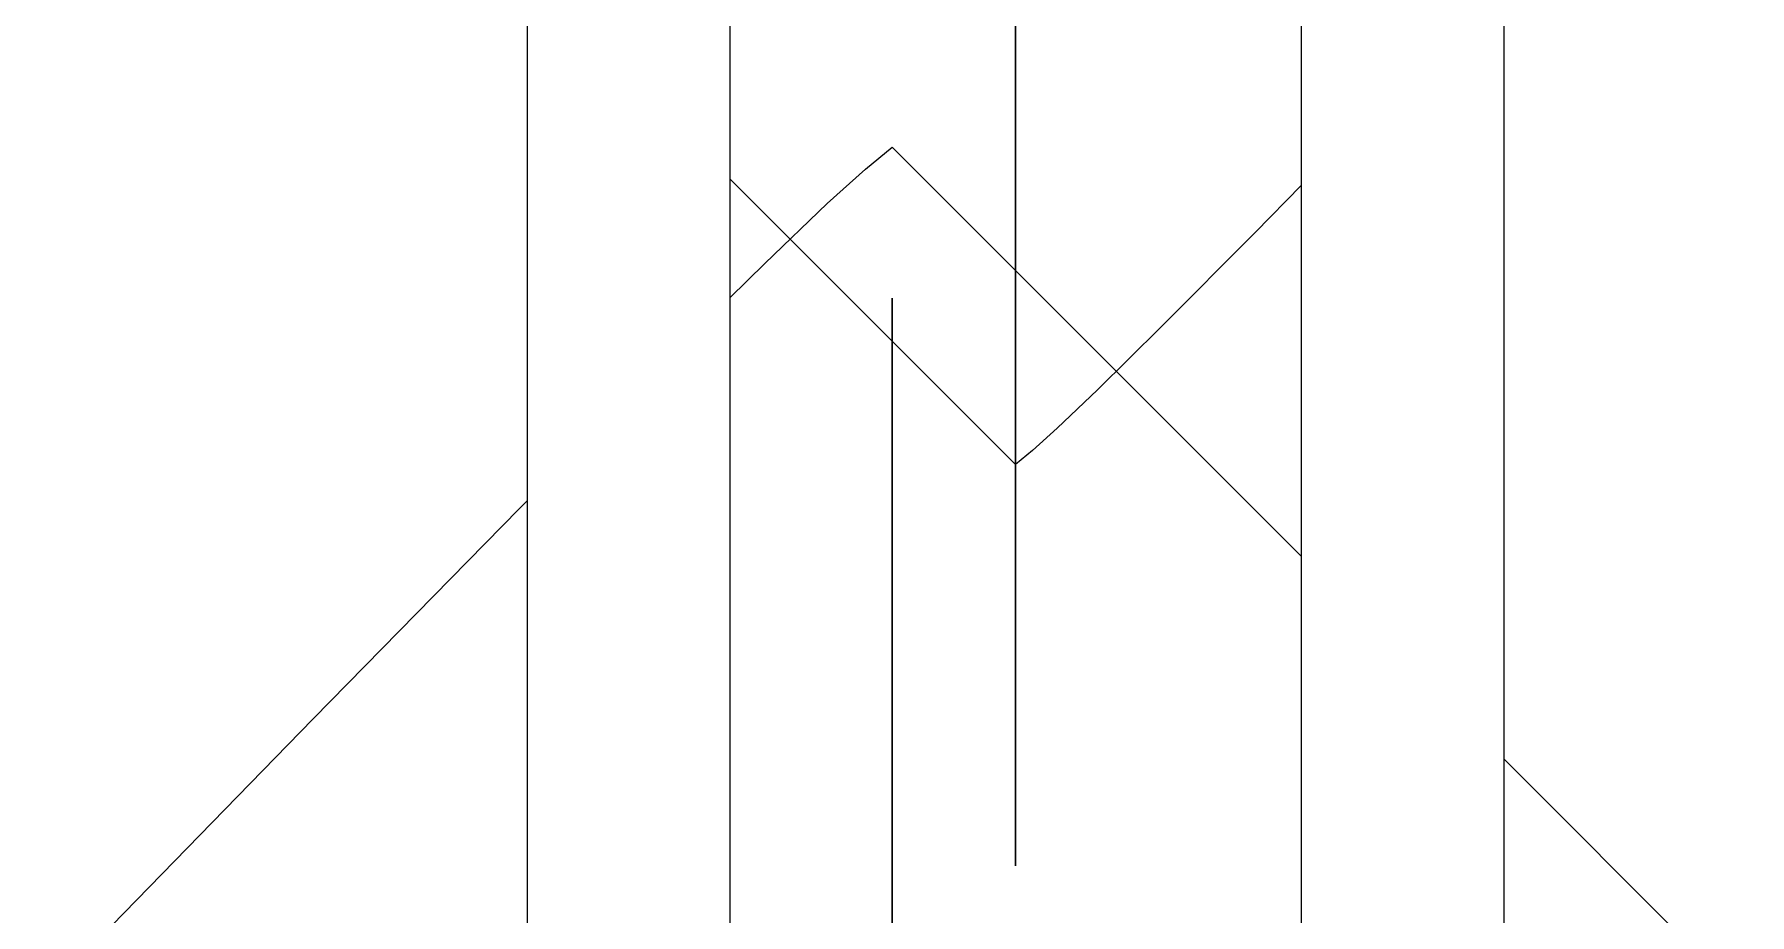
# Model space of a CAD drawing. Header units: inches. Extents: x -4010 to -1814, y 9846 to 12241.
# Drawn here: x -2946.53 to -2910.51, y 11190.61 to 11209.1 of the extents above; entities that cross this region are included whole.
import ezdxf

# ---------------------------------------------------------------- set-up
doc = ezdxf.new("R2010")
doc.units = ezdxf.units.IN
doc.header["$MEASUREMENT"] = 0
for name, color, linetype, lineweight in [('0-1', 7, 'Continuous', 5), ('0-2', 7, 'Continuous', 9), ('A-DETL-GENF-1', 253, 'Continuous', 9), ('A-WALL-1', 7, 'Continuous', 9)]:
    doc.layers.add(name, color=color, linetype=linetype, lineweight=lineweight)

# ---------------------------------------------------------------- blocks, each defined once
blk = doc.blocks.new('gold flame spirea 26749 - gold flame spirea 26749-2223793-UNIT PLANS - 1ST FLOOR')
at = {"layer": 'A-DETL-GENF-1'}
for p, q in [((0, -9.447), (0, 11.282)), ((0, -2.177), (0, -2.738)), ((0, -2.885), (0, -2.699)), ((0, -2.699), (0, -2.94)), ((0, -2.738), (0, -3.072)), ((0, -3.065), (0, -2.885)), ((0, -2.94), (0, -3.19)), ((0, -3.23), (0, -3.065)), ((0, -3.072), (0, -3.458)), ((0, -3.19), (0, -3.441)), ((0, -3.382), (0, -3.23)), ((0, -3.523), (0, -3.382)), ((0, -3.441), (0, -3.687)), ((0, -3.458), (0, -3.909)), ((0, -3.656), (0, -3.523)), ((0, -3.783), (0, -3.656)), ((0, -3.687), (0, -3.921)), ((0, -3.909), (0, -3.783)), ((0, -3.921), (0, -4.137)), ((0, -4.137), (0, -4.327)), ((0, -4.327), (0, -4.521)), ((0, -4.521), (0, -4.672)), ((0, -4.672), (0, -4.797)), ((0, -4.797), (0, -4.914)), ((0, -4.914), (0, -5.041)), ((0, -4.972), (0, -4.932)), ((0, -4.932), (0, -5.816)), ((0, -4.992), (0, -4.972)), ((0, -5), (0, -4.992)), ((0, -5.004), (0, -5)), ((0, -5.012), (0, -5.004)), ((0, -5.031), (0, -5.012)), ((0, -5.072), (0, -5.031)), ((0, -5.041), (0, -5.197)), ((0, -5.139), (0, -5.072)), ((0, -5.185), (0, -5.139)), ((0, -5.22), (0, -5.185)), ((0, -5.197), (0, -5.397)), ((0, -5.25), (0, -5.22)), ((0, -5.284), (0, -5.25)), ((0, -5.331), (0, -5.284)), ((0, -5.397), (0, -5.331)), ((-6, -5.579), (0, -11.579)), ((0, -5.75), (0, -5.712)), ((0, -5.712), (0, -6.165)), ((0, -5.765), (0, -5.75)), ((0, -5.763), (0, -5.762)), ((0, -5.762), (0, -5.766)), ((0, -5.778), (0, -5.763)), ((6, -5.71), (5.027, -6.702)), ((0, -5.766), (0, -5.765)), ((0, -5.816), (0, -5.778)), ((0, -6.165), (0, -6.592)), ((0, -6.592), (0, -7.009)), ((5.027, -6.702), (3.048, -8.695)), ((0, -7.009), (0, -7.427)), ((0, -7.427), (0, -7.863)), ((0, -7.863), (0, -8.329)), ((0, -8.329), (0, -8.841)), ((0, -8.841), (0, -9.027)), ((3.048, -8.695), (1.718, -10.01)), ((0, -9.027), (0, -10.051)), ((0, -9.388), (0, -9.213)), ((0, -9.213), (0, -9.383)), ((0, -9.383), (0, -9.624)), ((0, -9.533), (0, -9.388)), ((0, -9.59), (0, -9.447)), ((0, -9.656), (0, -9.533)), ((0, -9.743), (0, -9.59)), ((0, -9.624), (0, -9.902)), ((0, -9.763), (0, -9.656)), ((0, -9.915), (0, -9.743)), ((0, -9.86), (0, -9.763)), ((0, -9.954), (0, -9.86)), ((0, -9.902), (0, -10.183)), ((0, -10.115), (0, -9.915)), ((0, -10.051), (0, -9.954)), ((1.718, -10.01), (0.875, -10.816)), ((0, -10.353), (0, -10.115)), ((0, -10.183), (0, -10.432)), ((0, -10.638), (0, -10.353)), ((0, -10.432), (0, -10.617)), ((0, -10.617), (0, -10.702)), ((0, -10.981), (0, -10.638)), ((0, -10.702), (0, -10.837)), ((0, -10.837), (0, -11.016)), ((0, -10.981), (0, -10.935)), ((0, -10.935), (0, -10.981)), ((0, -11.059), (0, -10.981)), ((0, -11.016), (0, -11.217)), ((0, -11.156), (0, -11.059)), ((0, -11.26), (0, -11.156)), ((0.875, -10.816), (0.356, -11.282)), ((0, -11.217), (0, -11.423)), ((0, -11.357), (0, -11.26)), ((0.356, -11.282), (0, -11.579)), ((0, -11.435), (0, -11.357)), ((0, -11.423), (0, -11.612)), ((0, -11.481), (0, -11.435)), ((0, -11.491), (0, -11.464)), ((0, -11.464), (0, -11.481)), ((0, -11.557), (0, -11.491)), ((0, -11.656), (0, -11.557)), ((0, -11.612), (0, -11.766)), ((0, -11.783), (0, -11.656)), ((0, -11.766), (0, -11.865)), ((0, -11.932), (0, -11.783)), ((0, -11.865), (0, -11.95)), ((0, -12.098), (0, -11.932)), ((0, -11.95), (0, -12.108)), ((0, -12.301), (0, -12.098)), ((0, -12.108), (0, -12.317)), ((0, -12.456), (0, -12.301)), ((0, -12.317), (0, -12.553)), ((0, -12.584), (0, -12.456)), ((0, -12.553), (0, -13.014)), ((0, -12.704), (0, -12.584)), ((0, -12.836), (0, -12.704)), ((0, -13), (0, -12.836)), ((0, -12.946), (0, -12.842)), ((0, -12.842), (0, -13.214)), ((0, -13.046), (0, -12.946)), ((0, -13.214), (0, -13)), ((0, -13.014), (0, -13.191)), ((0, -13.143), (0, -13.046)), ((0, -13.24), (0, -13.143)), ((0, -13.191), (0, -13.287)), ((0, -13.337), (0, -13.24)), ((0, -13.287), (0, -13.383)), ((0, -13.437), (0, -13.337)), ((0, -13.383), (0, -13.472)), ((0, -13.517), (0, -13.401)), ((0, -13.401), (0, -13.587)), ((0, -13.54), (0, -13.437)), ((0, -13.68), (0, -13.447)), ((0, -13.447), (0, -13.581)), ((0, -13.472), (0, -13.545)), ((0, -13.612), (0, -13.517)), ((0, -14.145), (0, -13.54)), ((0, -13.545), (0, -13.594)), ((0, -13.581), (0, -13.694)), ((0, -13.611), (0, -13.587)), ((0, -13.587), (0, -13.867)), ((0, -13.587), (0, -13.711)), ((0, -13.594), (0, -13.611)), ((0, -13.686), (0, -13.612)), ((0, -13.81), (0, -13.68)), ((0, -13.738), (0, -13.686)), ((0, -13.694), (0, -13.794)), ((0, -13.711), (0, -13.797)), ((0, -13.77), (0, -13.738)), ((0, -13.782), (0, -13.77)), ((0, -14.04), (0, -13.773)), ((0, -13.773), (0, -13.782)), ((0, -13.794), (0, -13.891)), ((0, -13.797), (0, -13.852)), ((0, -13.937), (0, -13.81)), ((0, -13.852), (0, -13.883)), ((0, -13.867), (0, -14.086)), ((0, -13.883), (0, -13.898)), ((0, -13.891), (0, -13.992)), ((0, -13.898), (0, -13.905)), ((0, -13.905), (0, -13.91)), ((0, -13.91), (0, -13.943)), ((0, -14.06), (0, -13.937)), ((0, -13.943), (0, -14.001)), ((0, -13.992), (0, -14.105)), ((0, -14.001), (0, -14.088)), ((0, -14.261), (0, -14.04)), ((0, -14.183), (0, -14.06)), ((0, -14.086), (0, -14.265)), ((0, -14.088), (0, -14.207)), ((0, -14.105), (0, -14.238)), ((0, -14.131), (0, -14.118)), ((0, -14.118), (0, -14.145)), ((0, -14.169), (0, -14.131)), ((0, -14.268), (0, -14.168)), ((0, -14.168), (0, -14.321)), ((0, -14.215), (0, -14.169)), ((0, -14.307), (0, -14.183)), ((0, -14.207), (0, -14.362)), ((0, -14.252), (0, -14.215)), ((0, -14.238), (0, -14.266)), ((0, -14.266), (0, -14.252)), ((0, -14.444), (0, -14.261)), ((0, -14.265), (0, -14.424)), ((0, -14.358), (0, -14.268)), ((0, -14.434), (0, -14.307)), ((0, -14.321), (0, -14.467)), ((0, -14.535), (0, -14.331)), ((0, -14.331), (0, -14.34)), ((0, -14.34), (0, -14.382)), ((0, -14.442), (0, -14.358)), ((0, -14.362), (0, -14.557)), ((0, -14.382), (0, -14.445)), ((0, -14.424), (0, -14.584)), ((0, -14.564), (0, -14.434)), ((0, -14.523), (0, -14.442)), ((0, -14.598), (0, -14.444)), ((0, -14.445), (0, -14.514)), ((0, -14.467), (0, -14.606)), ((0, -14.514), (0, -14.577)), ((0, -14.607), (0, -14.523)), ((0, -14.863), (0, -14.535)), ((0, -14.557), (0, -14.797)), ((0, -14.721), (0, -14.564)), ((0, -14.577), (0, -14.62)), ((0, -14.584), (0, -14.763)), ((0, -14.733), (0, -14.598)), ((0, -14.606), (0, -14.737)), ((0, -14.697), (0, -14.607)), ((0, -14.739), (0, -14.61)), ((0, -14.61), (0, -14.772)), ((0, -14.62), (0, -14.628)), ((0, -14.628), (0, -14.873)), ((0, -14.797), (0, -14.697)), ((0, -14.874), (0, -14.721)), ((0, -14.858), (0, -14.733)), ((0, -14.737), (0, -14.859)), ((0, -14.91), (0, -14.739)), ((0, -14.763), (0, -14.983)), ((0, -14.772), (0, -14.932)), ((0, -14.983), (0, -14.858)), ((0, -14.859), (0, -14.972)), ((0, -15.261), (0, -14.863)), ((0, -14.873), (0, -15.037)), ((0, -15.024), (0, -14.874)), ((0, -15.098), (0, -14.91)), ((0, -14.932), (0, -15.239)), ((0, -14.972), (0, -15.076)), ((0, -15.174), (0, -15.024)), ((0, -15.037), (0, -15.13)), ((0, -15.076), (0, -15.108)), ((0, -15.128), (0, -15.076)), ((0, -15.076), (0, -15.181)), ((0, -15.28), (0, -15.098)), ((0, -15.108), (0, -15.154)), ((0, -15.163), (0, -15.128)), ((0, -15.13), (0, -15.168)), ((0, -15.154), (0, -15.259)), ((0, -15.168), (0, -15.163)), ((0, -15.324), (0, -15.174)), ((0, -15.181), (0, -15.26)), ((0, -15.239), (0, -15.381)), ((0, -15.259), (0, -15.305)), ((0, -15.26), (0, -15.326)), ((0, -16.052), (0, -15.261)), ((0, -15.431), (0, -15.28)), ((0, -15.305), (0, -15.339)), ((0, -15.477), (0, -15.324)), ((0, -15.326), (0, -15.392)), ((0, -15.339), (0, -15.355)), ((0, -15.355), (0, -15.486)), ((0, -15.381), (0, -15.514)), ((0, -15.392), (0, -15.472)), ((0, -15.526), (0, -15.431)), ((0, -15.472), (0, -15.579)), ((0, -15.634), (0, -15.477)), ((0, -15.486), (0, -15.592)), ((0, -15.514), (0, -15.634)), ((0, -15.541), (0, -15.526)), ((0, -15.82), (0, -15.541)), ((0, -15.541), (0, -15.734)), ((0, -15.686), (0, -15.541)), ((0, -15.579), (0, -15.727)), ((0, -15.592), (0, -15.675)), ((0, -15.675), (0, -15.738)), ((0, -15.796), (0, -15.681)), ((0, -15.681), (0, -15.798)), ((0, -15.805), (0, -15.686)), ((0, -15.727), (0, -15.853)), ((0, -15.734), (0, -15.788)), ((0, -15.738), (0, -15.781)), ((0, -15.781), (0, -15.808)), ((0, -15.788), (0, -15.843)), ((0, -15.936), (0, -15.796)), ((0, -15.798), (0, -15.911)), ((0, -16.018), (0, -15.805)), ((0, -15.808), (0, -15.82)), ((0, -15.82), (0, -16.008)), ((0, -16), (0, -15.82)), ((0, -15.843), (0, -16.046)), ((0, -15.853), (0, -15.961)), ((0, -15.911), (0, -16.021)), ((0, -16.098), (0, -15.936)), ((0, -15.961), (0, -16.065)), ((0, -16.192), (0, -16)), ((0, -16.107), (0, -16.006)), ((0, -16.006), (0, -17.123)), ((0, -16.658), (0, -16.006)), ((0, -16.006), (0, -16.015)), ((0, -16.008), (0, -16.167)), ((0, -16.015), (0, -16.025)), ((0, -16.139), (0, -16.018)), ((0, -16.021), (0, -16.131)), ((0, -16.025), (0, -16.038)), ((0, -16.038), (0, -16.058)), ((0, -16.046), (0, -16.239)), ((0, -16.335), (0, -16.052)), ((0, -16.058), (0, -16.088)), ((0, -16.065), (0, -16.177)), ((0, -16.146), (0, -16.076)), ((0, -16.076), (0, -16.18)), ((0, -16.088), (0, -16.132)), ((0, -16.28), (0, -16.098)), ((0, -16.181), (0, -16.107)), ((0, -16.131), (0, -16.242)), ((0, -16.132), (0, -16.193)), ((0, -16.285), (0, -16.139)), ((0, -16.518), (0, -16.146)), ((0, -16.167), (0, -16.31)), ((0, -16.177), (0, -16.313)), ((0, -16.18), (0, -16.252)), ((0, -16.238), (0, -16.181)), ((0, -16.389), (0, -16.192)), ((0, -16.193), (0, -16.242)), ((0, -16.293), (0, -16.238)), ((0, -16.239), (0, -16.548)), ((0, -16.407), (0, -16.239)), ((0, -16.239), (0, -16.292)), ((0, -16.242), (0, -16.355)), ((0, -16.242), (0, -16.3)), ((0, -16.252), (0, -16.303)), ((0, -16.478), (0, -16.28)), ((0, -16.472), (0, -16.285)), ((0, -16.292), (0, -16.359)), ((0, -16.355), (0, -16.293)), ((0, -16.3), (0, -16.373)), ((0, -16.303), (0, -16.341)), ((0, -16.31), (0, -16.445)), ((0, -16.313), (0, -16.484)), ((0, -16.472), (0, -16.335)), ((0, -16.341), (0, -16.376)), ((0, -16.355), (0, -16.472)), ((0, -16.438), (0, -16.355)), ((0, -16.359), (0, -16.429)), ((0, -16.373), (0, -16.464)), ((0, -16.376), (0, -16.416)), ((0, -16.586), (0, -16.389)), ((0, -16.492), (0, -16.407)), ((0, -16.416), (0, -16.472)), ((0, -16.429), (0, -16.494)), ((0, -16.553), (0, -16.438)), ((0, -16.445), (0, -16.584)), ((0, -16.464), (0, -16.577)), ((0, -16.487), (0, -16.466)), ((0, -16.466), (0, -16.48)), ((0, -16.483), (0, -16.466)), ((0, -16.466), (0, -16.482)), ((0, -16.914), (0, -16.478)), ((0, -16.48), (0, -16.51)), ((0, -16.482), (0, -16.507)), ((0, -16.636), (0, -16.483)), ((0, -16.484), (0, -16.704)), ((0, -16.56), (0, -16.487)), ((0, -16.518), (0, -16.492)), ((0, -16.494), (0, -16.544)), ((0, -16.507), (0, -16.518)), ((0, -16.51), (0, -16.541)), ((0, -17.495), (0, -16.518)), ((0, -16.541), (0, -16.553)), ((0, -16.544), (0, -16.571)), ((0, -16.548), (0, -16.77)), ((0, -16.704), (0, -16.56)), ((0, -16.571), (0, -16.565)), ((0, -16.565), (0, -16.75)), ((0, -16.577), (0, -16.718)), ((0, -16.584), (0, -16.737)), ((0, -16.778), (0, -16.586)), ((0, -16.846), (0, -16.636)), ((0, -16.757), (0, -16.658)), ((0, -16.718), (0, -16.89)), ((0, -16.737), (0, -16.914)), ((0, -16.75), (0, -16.876)), ((0, -16.872), (0, -16.757)), ((0, -16.77), (0, -16.948)), ((0, -16.959), (0, -16.778)), ((0, -17.095), (0, -16.846)), ((0, -17.004), (0, -16.872)), ((0, -16.876), (0, -16.967)), ((0, -16.89), (0, -17.15)), ((0, -16.948), (0, -17.13)), ((0, -17.123), (0, -16.959)), ((0, -16.967), (0, -17.043)), ((0, -17.155), (0, -17.004)), ((0, -17.043), (0, -17.129)), ((0, -17.644), (0, -17.095)), ((0, -17.309), (0, -17.123)), ((0, -17.123), (0, -17.253)), ((0, -17.129), (0, -17.246)), ((0, -17.13), (0, -17.36)), ((0, -17.15), (0, -17.337)), ((0, -17.325), (0, -17.155)), ((0, -17.246), (0, -17.417)), ((0, -17.253), (0, -17.469)), ((0, -17.416), (0, -17.309)), ((0, -17.728), (0, -17.325)), ((0, -17.337), (0, -17.48)), ((0, -17.374), (0, -17.356)), ((0, -17.356), (0, -17.396)), ((0, -17.36), (0, -17.684)), ((0, -17.42), (0, -17.374)), ((0, -17.396), (0, -17.416)), ((0, -17.522), (0, -17.416)), ((0, -17.416), (0, -17.424)), ((0, -17.417), (0, -17.602)), ((0, -17.484), (0, -17.42)), ((0, -17.424), (0, -17.427)), ((0, -17.427), (0, -17.435)), ((0, -17.435), (0, -17.455)), ((0, -17.455), (0, -17.495)), ((0, -17.469), (0, -17.578)), ((0, -17.48), (0, -17.609)), ((0, -17.553), (0, -17.484)), ((0, -17.628), (0, -17.522)), ((0, -17.617), (0, -17.553)), ((0, -17.578), (0, -17.704)), ((0, -17.602), (0, -17.732)), ((0, -17.609), (0, -17.752)), ((0, -17.663), (0, -17.617)), ((0, -17.735), (0, -17.628)), ((0, -17.827), (0, -17.635)), ((0, -17.635), (0, -17.764)), ((0, -17.909), (0, -17.644)), ((0, -17.681), (0, -17.663)), ((0, -17.829), (0, -17.681)), ((0, -17.681), (0, -17.728)), ((0, -17.726), (0, -17.681)), ((0, -17.684), (0, -18.147)), ((0, -17.704), (0, -17.859)), ((0, -17.772), (0, -17.722)), ((0, -17.722), (0, -17.846)), ((0, -17.806), (0, -17.726)), ((0, -17.728), (0, -17.766)), ((0, -17.932), (0, -17.728)), ((0, -17.732), (0, -17.834)), ((0, -17.841), (0, -17.735)), ((0, -17.752), (0, -17.937)), ((0, -17.764), (0, -17.886)), ((0, -17.766), (0, -17.792)), ((0, -17.798), (0, -17.772)), ((0, -17.782), (0, -17.774)), ((0, -17.774), (0, -17.957)), ((0, -17.864), (0, -17.782)), ((0, -17.792), (0, -17.804)), ((0, -17.804), (0, -17.798)), ((0, -17.919), (0, -17.806)), ((0, -17.932), (0, -17.827)), ((0, -17.965), (0, -17.829)), ((0, -17.834), (0, -17.936)), ((0, -17.947), (0, -17.841)), ((0, -17.846), (0, -17.898)), ((0, -17.859), (0, -18.054)), ((0, -17.897), (0, -17.864)), ((0, -17.886), (0, -18.007)), ((0, -17.898), (0, -17.897)), ((0, -18.147), (0, -17.909)), ((0, -18.06), (0, -17.919)), ((0, -18.099), (0, -17.932)), ((0, -17.98), (0, -17.932)), ((0, -17.936), (0, -18.066)), ((0, -17.937), (0, -18.193)), ((0, -18.054), (0, -17.947)), ((0, -17.957), (0, -18.158)), ((0, -18.1), (0, -17.965)), ((0, -18.023), (0, -17.98)), ((0, -18.007), (0, -18.272)), ((0, -18.077), (0, -18.023)), ((0, -18.187), (0, -18.054)), ((0, -18.054), (0, -18.161)), ((0, -18.225), (0, -18.06)), ((0, -18.066), (0, -18.251)), ((0, -18.193), (0, -18.077)), ((0, -18.241), (0, -18.099)), ((0, -18.242), (0, -18.1)), ((0, -18.158), (0, -18.362)), ((0, -18.161), (0, -18.229)), ((0, -18.32), (0, -18.187)), ((0, -18.411), (0, -18.225)), ((0, -18.229), (0, -18.279)), ((0, -18.369), (0, -18.241)), ((0, -18.402), (0, -18.242)), ((0, -18.251), (0, -18.519)), ((0, -18.272), (0, -18.429)), ((0, -18.279), (0, -18.333)), ((0, -18.453), (0, -18.32)), ((0, -18.333), (0, -18.412)), ((0, -18.362), (0, -18.553)), ((0, -18.497), (0, -18.369)), ((0, -18.815), (0, -18.402)), ((0, -18.612), (0, -18.411)), ((0, -18.412), (0, -18.536)), ((0, -18.429), (0, -18.612)), ((0, -18.586), (0, -18.453)), ((0, -18.636), (0, -18.497)), ((0, -18.519), (0, -18.634)), ((0, -18.536), (0, -18.728)), ((0, -18.553), (0, -18.715)), ((0, -18.718), (0, -18.586)), ((0, -18.634), (0, -18.721)), ((0, -18.798), (0, -18.636)), ((0, -18.715), (0, -18.833)), ((0, -18.851), (0, -18.718)), ((0, -18.721), (0, -18.783)), ((0, -18.728), (0, -18.757)), ((0, -18.757), (0, -18.767)), ((0, -18.761), (0, -18.76)), ((0, -18.76), (0, -18.77)), ((0, -18.766), (0, -18.761)), ((0, -18.767), (0, -18.766)), ((0, -18.77), (0, -18.798)), ((0, -18.783), (0, -18.821)), ((0, -18.835), (0, -18.815)), ((0, -18.821), (0, -18.838)), ((0, -18.833), (0, -18.891)), ((0, -18.838), (0, -18.835)), ((0, -18.984), (0, -18.851)), ((0, -18.891), (0, -19.041)), ((0, -18.994), (0, -18.98)), ((0, -18.98), (0, -18.984)), ((0, -19.026), (0, -18.994)), ((0, -19.081), (0, -19.026)), ((0, -19.041), (0, -19.177)), ((0, -19.16), (0, -19.081)), ((0, -19.267), (0, -19.16)), ((0, -19.177), (0, -19.31)), ((0, -19.403), (0, -19.267)), ((0, -19.31), (0, -19.449)), ((0, -19.418), (0, -19.4)), ((0, -19.4), (0, -19.403)), ((0, -19.463), (0, -19.418)), ((0, -19.449), (0, -19.605)), ((0, -19.538), (0, -19.463)), ((0, -19.651), (0, -19.538)), ((0, -19.605), (0, -19.788)), ((0, -19.806), (0, -19.651)), ((0, -19.788), (0, -20.008)), ((0, -20.008), (0, -19.806))]:
    blk.add_line(p, q, dxfattribs=at)
blk = doc.blocks.new('switchgrass 26764 - switchgrass 26764-V25-UNIT PLANS - 1ST FLOOR')
at = {"layer": 'A-DETL-GENF-1'}
for p, q in [((-4.127, 17.537), (0, 18.013)), ((0, 18.013), (3.403, 17.621)), ((-7.918, 16.181), (-4.127, 17.537)), ((7.653, 16.276), (7.918, 16.181)), ((-8.597, 15.748), (-7.918, 16.181)), ((7.918, 16.181), (11.263, 14.053)), ((0, 14.405), (0, 14.839)), ((0, 14.839), (0, 14.458)), ((0, 14.458), (0, 13.454)), ((0, 13.828), (0, 14.405)), ((0, 10.265), (0, 14.289)), ((0, 14.289), (0, 13.936)), ((11.263, 14.053), (14.053, 11.263)), ((0, 13.936), (0, 13.61)), ((0, 13.378), (0, 13.828)), ((0, 13.61), (0, 13.295)), ((0, 13.454), (0, 12.037)), ((0, 12.844), (0, 13.378)), ((0, 13.295), (0, 12.976)), ((0, 12.976), (0, 11.829)), ((0, 12.667), (0, 12.957)), ((0, 12.957), (0, 12.8)), ((0, 12.246), (0, 12.844)), ((0, 12.8), (0, 12.372)), ((0, 10.496), (0, 12.667)), ((-14.053, 11.263), (-12.847, 12.468)), ((0, 12.372), (0, 11.733)), ((0, 11.501), (0, 12.351)), ((0, 12.351), (0, 12.043)), ((0, 11.603), (0, 12.246)), ((0, 12.043), (0, 11.232)), ((0, 12.037), (0, 10.417)), ((0, 11.829), (0, 11.54)), ((0, 11.654), (0, 11.799)), ((0, 11.799), (0, 10.933)), ((0, 11.733), (0, 10.947)), ((0, 9.048), (0, 11.654)), ((0, 10.348), (0, 11.631)), ((0, 11.631), (0, 11.52)), ((0, 10.933), (0, 11.603)), ((0, 11.54), (0, 10.978)), ((-16.181, 7.918), (-14.053, 11.263)), ((0, 11.52), (0, 11.214)), ((0, 10.527), (0, 11.501)), ((0, 11.232), (0, 10.088)), ((0, 11.214), (0, 10.758)), ((14.053, 11.263), (16.181, 7.918)), ((0, 10.978), (0, 10.483)), ((0, 10.947), (0, 10.076)), ((0, 10.758), (0, 10.197)), ((0, 9.507), (0, 10.527)), ((0, 7.456), (0, 10.496)), ((0, 10.483), (0, 8.324)), ((0, 10.417), (0, 8.805)), ((0, 9.308), (0, 10.348)), ((0, 9.868), (0, 10.265)), ((0, 10.206), (0, 10.221)), ((0, 10.221), (0, 10.153)), ((0, 8.491), (0, 10.206)), ((0, 10.197), (0, 9.575)), ((0, 10.153), (0, 9.631)), ((0, 10.088), (0, 8.78)), ((0, 10.076), (0, 9.181)), ((0, 9.488), (0, 9.868)), ((0, 9.631), (0, 9.193)), ((0, 9.575), (0, 8.936)), ((0, 8.519), (0, 9.507)), ((0, 8.414), (0, 9.488)), ((0, 8.493), (0, 9.308)), ((0, 9.193), (0, 9.145)), ((0, 9.181), (0, 8.324)), ((0, 9.145), (0, 8.98)), ((0, 8.324), (0, 9.048)), ((0, 8.98), (0, 8.084)), ((0, 8.936), (0, 8.324)), ((0, 8.805), (0, 7.41)), ((0, 8.78), (0, 7.479)), ((0, 7.639), (0, 8.519)), ((0, 7.888), (0, 8.493)), ((0, 7.298), (0, 8.491)), ((0, 8.185), (0, 8.469)), ((0, 8.469), (0, 8.464)), ((0, 8.464), (0, 6.519)), ((0, 8.324), (0, 8.414)), ((0, 8.324), (0, 7.166)), ((0, 5.443), (0, 8.185)), ((0, 8.084), (0, 7.456)), ((-17.537, 4.127), (-16.181, 7.918)), ((0, 7.476), (0, 7.888)), ((0, 6.947), (0, 7.639)), ((0, 4.415), (0, 7.6)), ((0, 7.6), (0, 7.525)), ((16.181, 7.918), (17.537, 4.127)), ((0, 7.525), (0, 7.312)), ((0, 7.479), (0, 6.354)), ((0, 7.166), (0, 7.476)), ((0, 7.41), (0, 6.442)), ((0, 7.312), (0, 6.981)), ((0, 6.531), (0, 7.298)), ((0, 6.981), (0, 6.55)), ((0, 6.519), (0, 6.947)), ((0, 6.55), (0, 6.038)), ((0, 6.098), (0, 6.531)), ((0, 6.442), (0, 4.415)), ((0, 6.354), (0, 5.574)), ((0, 5.858), (0, 6.098)), ((0, 6.038), (0, 5.465)), ((0, 5.764), (0, 5.863)), ((0, 5.863), (0, 5.858)), ((0, 5.639), (0, 5.764)), ((0, 5.217), (0, 5.639)), ((0, 5.574), (0, 4.37)), ((0, 5.465), (0, 4.85)), ((0, 5.284), (0, 5.443)), ((0, 4.831), (0, 5.284)), ((0, 5.093), (0, 5.217)), ((0, 4.995), (0, 5.093)), ((0, 5.002), (0, 5.012)), ((0, 5.012), (0, 5)), ((0, 4.97), (0, 5.002)), ((0, 5), (0, 4.995)), ((0, 4.907), (0, 4.97)), ((0, 4.807), (0, 4.907)), ((0, 4.85), (0, 4.831)), ((0, 4.66), (0, 4.807)), ((0, -3.367), (0, 4.66)), ((0, 4.37), (0, 3.547)), ((-18.013, 0), (-17.537, 4.127)), ((17.537, 4.127), (18.013, 0)), ((0, 3.547), (0, 2.873)), ((0, 2.873), (0, 2.332)), ((0, 2.332), (0, 1.901)), ((0, 1.901), (0, 1.086)), ((0, 1.086), (0, 0.615)), ((0, 0.654), (0, 0.666)), ((0, 0.666), (0, 0.666)), ((0, 0.666), (0, 0.651)), ((0, 0.631), (0, 0.654)), ((0, 0.651), (0, 0.362)), ((0, 0.598), (0, 0.631)), ((0, 0.615), (0, 0.354)), ((0, 0.556), (0, 0.598)), ((0, 0.507), (0, 0.556)), ((0, 0.354), (0, 0.507)), ((0, -1.375), (0, 0.362)), ((-11.501, 0), (-12.351, 0)), ((-12.351, 0), (-12.043, 0)), ((-12.043, 0), (-11.232, 0)), ((-10.527, 0), (-11.501, 0)), ((-11.232, 0), (-10.088, 0)), ((-9.507, 0), (-10.527, 0)), ((-10.088, 0), (-8.78, 0)), ((-8.519, 0), (-9.507, 0)), ((-8.78, 0), (-7.479, 0)), ((-7.639, 0), (-8.519, 0)), ((-8.464, 0), (-6.519, 0)), ((-6.947, 0), (-7.639, 0)), ((-7.479, 0), (-6.354, 0)), ((-6.519, 0), (-6.947, 0)), ((-6.354, 0), (-5.574, 0)), ((-5.574, 0), (-4.37, 0)), ((-4.37, 0), (-3.547, 0)), ((-3.547, 0), (-2.873, 0)), ((-0.654, 0), (-0.666, 0)), ((-0.666, 0), (-0.666, 0)), ((-0.666, 0), (-0.651, 0)), ((-0.631, 0), (-0.654, 0)), ((-0.651, 0), (-0.362, 0)), ((-0.598, 0), (-0.631, 0)), ((-0.556, 0), (-0.598, 0)), ((-0.507, 0), (-0.556, 0)), ((-0.354, 0), (-0.507, 0)), ((1.375, 0), (-0.362, 0)), ((-18.013, 0), (-12.847, -5.166)), ((-14.405, 0), (-14.839, 0)), ((-14.839, 0), (-14.458, 0)), ((-14.458, 0), (-13.454, 0)), ((-13.828, 0), (-14.405, 0)), ((-10.265, 0), (-14.289, 0)), ((-14.289, 0), (-13.936, 0)), ((-13.936, 0), (-13.61, 0)), ((-13.378, 0), (-13.828, 0)), ((-13.61, 0), (-13.295, 0)), ((-13.454, 0), (-12.037, 0)), ((-12.844, 0), (-13.378, 0)), ((-13.295, 0), (-12.976, 0)), ((-12.976, 0), (-11.829, 0)), ((-12.667, 0), (-12.957, 0)), ((-12.957, 0), (-12.8, 0)), ((-12.246, 0), (-12.844, 0)), ((-12.8, 0), (-12.372, 0)), ((-10.496, 0), (-12.667, 0)), ((-12.372, 0), (-11.733, 0)), ((-11.603, 0), (-12.246, 0)), ((-12.037, 0), (-10.417, 0)), ((-11.829, 0), (-11.54, 0)), ((-11.654, 0), (-11.799, 0)), ((-11.799, 0), (-10.933, 0)), ((-11.733, 0), (-10.947, 0)), ((-9.048, 0), (-11.654, 0)), ((-10.348, 0), (-11.631, 0)), ((-11.631, 0), (-11.52, 0)), ((-10.933, 0), (-11.603, 0)), ((-11.54, 0), (-10.978, 0)), ((-11.52, 0), (-11.214, 0)), ((-11.214, 0), (-10.758, 0)), ((-10.978, 0), (-10.483, 0)), ((-10.947, 0), (-10.076, 0)), ((-10.758, 0), (-10.197, 0)), ((-7.456, 0), (-10.496, 0)), ((-10.483, 0), (-8.324, 0)), ((-10.417, 0), (-8.805, 0)), ((-9.308, 0), (-10.348, 0)), ((-9.868, 0), (-10.265, 0)), ((-10.206, 0), (-10.221, 0)), ((-10.221, 0), (-10.153, 0)), ((-8.491, 0), (-10.206, 0)), ((-10.197, 0), (-9.575, 0)), ((-10.153, 0), (-9.631, 0)), ((-10.076, 0), (-9.181, 0)), ((-9.488, 0), (-9.868, 0)), ((-9.631, 0), (-9.193, 0)), ((-9.575, 0), (-8.936, 0)), ((-8.414, 0), (-9.488, 0)), ((-8.493, 0), (-9.308, 0)), ((-9.193, 0), (-9.145, 0)), ((-9.181, 0), (-8.324, 0)), ((-9.145, 0), (-8.98, 0)), ((-8.324, 0), (-9.048, 0)), ((-8.98, 0), (-8.084, 0)), ((-8.936, 0), (-8.324, 0)), ((-8.805, 0), (-7.41, 0)), ((-7.888, 0), (-8.493, 0)), ((-7.298, 0), (-8.491, 0)), ((-8.185, 0), (-8.469, 0)), ((-8.469, 0), (-8.464, 0)), ((-8.324, 0), (-8.414, 0)), ((-8.324, 0), (-7.166, 0)), ((-5.443, 0), (-8.185, 0)), ((-8.084, 0), (-7.456, 0)), ((-7.476, 0), (-7.888, 0)), ((-4.415, 0), (-7.6, 0)), ((-7.6, 0), (-7.525, 0)), ((-7.525, 0), (-7.312, 0)), ((-7.166, 0), (-7.476, 0)), ((-7.41, 0), (-6.442, 0)), ((-7.312, 0), (-6.981, 0)), ((-6.531, 0), (-7.298, 0)), ((-6.981, 0), (-6.55, 0)), ((-6.55, 0), (-6.038, 0)), ((-6.098, 0), (-6.531, 0)), ((-6.442, 0), (-4.415, 0)), ((-5.858, 0), (-6.098, 0)), ((-6.038, 0), (-5.465, 0)), ((-5.764, 0), (-5.863, 0)), ((-5.863, 0), (-5.858, 0)), ((-5.639, 0), (-5.764, 0)), ((-5.217, 0), (-5.639, 0)), ((-5.465, 0), (-4.85, 0)), ((-5.284, 0), (-5.443, 0)), ((-4.831, 0), (-5.284, 0)), ((-5.093, 0), (-5.217, 0)), ((-4.995, 0), (-5.093, 0)), ((-5.002, 0), (-5.012, 0)), ((-5.012, 0), (-5, 0)), ((-4.97, 0), (-5.002, 0)), ((-5, 0), (-4.995, 0)), ((-4.907, 0), (-4.97, 0)), ((-4.807, 0), (-4.907, 0)), ((-4.85, 0), (-4.831, 0)), ((-4.66, 0), (-4.807, 0)), ((3.367, 0), (-4.66, 0)), ((-2.873, 0), (-2.332, 0)), ((-2.332, 0), (-1.901, 0)), ((-1.901, 0), (-1.086, 0)), ((-1.086, 0), (-0.615, 0)), ((-0.615, 0), (-0.354, 0)), ((1.375, 0), (1.427, 0)), ((1.427, 0), (1.494, 0)), ((1.494, 0), (1.57, 0)), ((1.57, 0), (1.648, 0)), ((1.648, 0), (1.718, 0)), ((1.718, 0), (1.775, 0)), ((1.775, 0), (1.81, 0)), ((1.81, 0), (3.113, 0)), ((3.113, 0), (3.692, 0)), ((3.547, 0), (3.257, 0)), ((3.257, 0), (3.547, 0)), ((3.403, 0), (3.367, 0)), ((4.883, 0), (3.547, 0)), ((3.547, 0), (3.606, 0)), ((3.606, 0), (3.694, 0)), ((3.937, 0), (3.667, 0)), ((3.692, 0), (5.574, 0)), ((3.694, 0), (3.799, 0)), ((3.799, 0), (3.907, 0)), ((3.907, 0), (4.006, 0)), ((4.524, 0), (3.937, 0)), ((4.006, 0), (4.083, 0)), ((4.083, 0), (4.126, 0)), ((4.126, 0), (4.345, 0)), ((4.309, 0), (4.282, 0)), ((4.282, 0), (4.335, 0)), ((4.737, 0), (4.309, 0)), ((4.335, 0), (4.886, 0)), ((4.345, 0), (4.936, 0)), ((5.517, 0), (4.524, 0)), ((5.51, 0), (4.737, 0)), ((4.995, 0), (4.883, 0)), ((4.886, 0), (4.995, 0)), ((4.936, 0), (5.803, 0)), ((7.89, 0), (5.429, 0)), ((5.429, 0), (6.539, 0)), ((5.574, 0), (5.51, 0)), ((7.014, 0), (5.517, 0)), ((5.803, 0), (6.846, 0)), ((6.442, 0), (6.153, 0)), ((6.153, 0), (7.532, 0)), ((7.021, 0), (6.442, 0)), ((6.539, 0), (7.573, 0)), ((6.846, 0), (7.969, 0)), ((10.28, 0), (7.014, 0)), ((7.136, 0), (7.021, 0)), ((7.461, 0), (7.136, 0)), ((7.807, 0), (7.228, 0)), ((7.228, 0), (7.535, 0)), ((8.759, 0), (7.456, 0)), ((7.456, 0), (11.943, 0)), ((7.967, 0), (7.461, 0)), ((7.532, 0), (9.787, 0)), ((7.535, 0), (8.377, 0)), ((7.573, 0), (8.568, 0)), ((9.627, 0), (7.807, 0)), ((8.759, 0), (7.89, 0)), ((8.625, 0), (7.967, 0)), ((7.969, 0), (9.073, 0)), ((8.571, 0), (8.179, 0)), ((8.179, 0), (9.048, 0)), ((8.374, 0), (8.37, 0)), ((8.37, 0), (8.667, 0)), ((8.547, 0), (8.374, 0)), ((8.377, 0), (10.254, 0)), ((8.821, 0), (8.547, 0)), ((8.568, 0), (9.561, 0)), ((9.065, 0), (8.571, 0)), ((10.28, 0), (8.625, 0)), ((8.667, 0), (9.171, 0)), ((10.93, 0), (8.759, 0)), ((8.805, 0), (8.759, 0)), ((8.857, 0), (8.805, 0)), ((9.158, 0), (8.821, 0)), ((8.912, 0), (8.857, 0)), ((9.559, 0), (8.903, 0)), ((8.903, 0), (9.627, 0)), ((8.964, 0), (8.912, 0)), ((9.007, 0), (8.964, 0)), ((9.037, 0), (9.007, 0)), ((9.048, 0), (9.037, 0)), ((10.197, 0), (9.065, 0)), ((9.073, 0), (10.061, 0)), ((9.516, 0), (9.158, 0)), ((9.171, 0), (10.978, 0)), ((11.075, 0), (9.338, 0)), ((9.338, 0), (9.366, 0)), ((9.366, 0), (10.422, 0)), ((9.856, 0), (9.516, 0)), ((10.121, 0), (9.559, 0)), ((9.561, 0), (10.586, 0)), ((12.957, 0), (9.772, 0)), ((9.772, 0), (9.832, 0)), ((9.787, 0), (10.793, 0)), ((9.832, 0), (11.109, 0)), ((10.139, 0), (9.856, 0)), ((10.061, 0), (10.351, 0)), ((10.617, 0), (10.121, 0)), ((10.323, 0), (10.139, 0)), ((11.254, 0), (10.197, 0)), ((10.254, 0), (10.583, 0)), ((11.22, 0), (10.28, 0)), ((10.493, 0), (10.28, 0)), ((10.681, 0), (10.323, 0)), ((10.351, 0), (10.604, 0)), ((10.422, 0), (10.681, 0)), ((10.583, 0), (10.493, 0)), ((10.586, 0), (11.68, 0)), ((10.604, 0), (11.257, 0)), ((11.53, 0), (10.617, 0)), ((10.785, 0), (10.641, 0)), ((10.641, 0), (11.262, 0)), ((11.402, 0), (10.785, 0)), ((10.793, 0), (11.806, 0)), ((10.981, 0), (10.93, 0)), ((10.978, 0), (11.364, 0)), ((11.33, 0), (10.981, 0)), ((13.391, 0), (11.075, 0)), ((12.665, 0), (11.079, 0)), ((11.079, 0), (12.957, 0)), ((11.109, 0), (11.364, 0)), ((11.364, 0), (11.22, 0)), ((11.654, 0), (11.254, 0)), ((11.257, 0), (12.146, 0)), ((11.262, 0), (11.811, 0)), ((11.364, 0), (11.33, 0)), ((12.047, 0), (11.402, 0)), ((12.002, 0), (11.53, 0)), ((11.683, 0), (11.654, 0)), ((11.68, 0), (12.879, 0)), ((11.724, 0), (11.683, 0)), ((11.773, 0), (11.724, 0)), ((11.824, 0), (11.773, 0)), ((11.806, 0), (12.891, 0)), ((11.811, 0), (12.286, 0)), ((11.873, 0), (11.824, 0)), ((11.914, 0), (11.873, 0)), ((11.943, 0), (11.914, 0)), ((13.681, 0), (11.943, 0)), ((11.943, 0), (12.665, 0)), ((12.523, 0), (12.002, 0)), ((13.91, 0), (12.047, 0)), ((12.146, 0), (13.989, 0)), ((18.013, 0), (12.159, -6.005)), ((12.286, 0), (12.683, 0)), ((12.545, 0), (12.523, 0)), ((12.874, 0), (12.545, 0)), ((12.683, 0), (13.001, 0)), ((12.879, 0), (12.874, 0)), ((12.891, 0), (14.115, 0)), ((13.001, 0), (13.238, 0)), ((13.238, 0), (13.391, 0)), ((13.75, 0), (13.681, 0)), ((13.83, 0), (13.75, 0)), ((13.912, 0), (13.83, 0)), ((14.423, 0), (13.91, 0)), ((13.99, 0), (13.912, 0)), ((13.989, 0), (14.619, 0)), ((14.054, 0), (13.99, 0)), ((14.099, 0), (14.054, 0)), ((14.115, 0), (14.099, 0)), ((14.839, 0), (14.423, 0)), ((14.619, 0), (14.839, 0)), ((0, -1.375), (0, -1.427)), ((0, -1.427), (0, -1.494)), ((0, -1.494), (0, -1.57)), ((0, -1.57), (0, -1.648)), ((0, -1.648), (0, -1.718)), ((0, -1.718), (0, -1.775)), ((0, -1.775), (0, -1.81)), ((0, -1.81), (0, -3.113)), ((0, -3.113), (0, -3.692)), ((0, -3.547), (0, -3.257)), ((0, -3.257), (0, -3.547)), ((0, -3.484), (0, -3.367)), ((0, -3.564), (0, -3.484)), ((0, -4.883), (0, -3.547)), ((0, -3.547), (0, -3.606)), ((0, -3.615), (0, -3.564)), ((0, -3.606), (0, -3.694)), ((0, -3.641), (0, -3.615)), ((0, -3.937), (0, -3.641)), ((0, -3.692), (0, -5.574)), ((0, -3.694), (0, -3.799)), ((0, -3.799), (0, -3.907)), ((0, -3.907), (0, -4.006)), ((0, -4.524), (0, -3.937)), ((0, -4.006), (0, -4.083)), ((0, -4.083), (0, -4.126)), ((0, -4.126), (0, -4.345)), ((0, -4.309), (0, -4.282)), ((0, -4.282), (0, -4.335)), ((0, -4.737), (0, -4.309)), ((0, -4.335), (0, -4.886)), ((0, -4.345), (0, -4.936)), ((0, -5.517), (0, -4.524)), ((0, -5.51), (0, -4.737)), ((0, -4.995), (0, -4.883)), ((0, -4.886), (0, -4.995)), ((0, -4.936), (0, -5.803)), ((0, -7.89), (0, -5.429)), ((0, -5.429), (0, -6.539)), ((0, -5.574), (0, -5.51)), ((0, -7.014), (0, -5.517)), ((0, -5.803), (0, -6.846)), ((12.159, -6.005), (7.82, -10.426)), ((0, -6.442), (0, -6.153)), ((0, -6.153), (0, -7.532)), ((0, -7.021), (0, -6.442)), ((0, -6.539), (0, -7.573)), ((0, -6.846), (0, -7.969)), ((0, -10.28), (0, -7.014)), ((0, -7.136), (0, -7.021)), ((0, -7.461), (0, -7.136)), ((0, -7.807), (0, -7.228)), ((0, -7.228), (0, -7.535)), ((0, -8.759), (0, -7.456)), ((0, -7.456), (0, -11.943)), ((0, -7.967), (0, -7.461)), ((0, -7.532), (0, -9.787)), ((0, -7.535), (0, -8.377)), ((0, -7.573), (0, -8.568)), ((0, -9.627), (0, -7.807)), ((0, -8.759), (0, -7.89)), ((0, -8.625), (0, -7.967)), ((0, -7.969), (0, -9.073)), ((0, -8.571), (0, -8.179)), ((0, -8.179), (0, -9.048)), ((0, -8.374), (0, -8.37)), ((0, -8.37), (0, -8.667)), ((0, -8.547), (0, -8.374)), ((0, -8.377), (0, -10.254)), ((0, -8.821), (0, -8.547)), ((0, -8.568), (0, -9.561)), ((0, -9.065), (0, -8.571)), ((0, -10.28), (0, -8.625)), ((0, -8.667), (0, -9.171)), ((0, -10.93), (0, -8.759)), ((0, -8.805), (0, -8.759)), ((0, -8.858), (0, -8.805)), ((0, -9.158), (0, -8.821)), ((0, -8.912), (0, -8.858)), ((0, -9.559), (0, -8.903)), ((0, -8.903), (0, -9.627)), ((0, -8.964), (0, -8.912)), ((0, -9.007), (0, -8.964)), ((0, -9.037), (0, -9.007)), ((0, -9.048), (0, -9.037)), ((0, -10.197), (0, -9.065)), ((0, -9.073), (0, -10.061)), ((0, -9.516), (0, -9.158)), ((0, -9.171), (0, -10.978)), ((0, -11.075), (0, -9.338)), ((0, -9.338), (0, -9.366)), ((0, -9.366), (0, -10.422)), ((-8.597, -9.416), (0, -18.013)), ((0, -9.856), (0, -9.516)), ((0, -10.121), (0, -9.559)), ((0, -9.561), (0, -10.586)), ((0, -12.957), (0, -9.772)), ((0, -9.772), (0, -9.832)), ((0, -9.787), (0, -10.793)), ((0, -9.832), (0, -11.109)), ((0, -10.139), (0, -9.856)), ((0, -10.061), (0, -10.351)), ((0, -10.617), (0, -10.121)), ((0, -10.323), (0, -10.139)), ((0, -11.254), (0, -10.197)), ((0, -10.254), (0, -10.583)), ((0, -11.22), (0, -10.28)), ((0, -10.493), (0, -10.28)), ((0, -10.681), (0, -10.323)), ((0, -10.351), (0, -10.604)), ((0, -10.422), (0, -10.681)), ((7.82, -10.426), (7.653, -10.594)), ((0, -10.583), (0, -10.493)), ((0, -10.586), (0, -11.68)), ((0, -10.604), (0, -11.257)), ((0, -11.53), (0, -10.617)), ((0, -10.785), (0, -10.641)), ((0, -10.641), (0, -11.262)), ((0, -11.402), (0, -10.785)), ((0, -10.793), (0, -11.806)), ((0, -10.981), (0, -10.93)), ((0, -10.978), (0, -11.364)), ((0, -11.33), (0, -10.981)), ((0, -13.391), (0, -11.075)), ((0, -12.665), (0, -11.079)), ((0, -11.079), (0, -12.957)), ((0, -11.109), (0, -11.364)), ((0, -11.364), (0, -11.22)), ((0, -11.654), (0, -11.254)), ((0, -11.257), (0, -12.146)), ((0, -11.262), (0, -11.811)), ((0, -11.364), (0, -11.33)), ((0, -12.047), (0, -11.402)), ((0, -12.002), (0, -11.53)), ((0, -11.683), (0, -11.654)), ((0, -11.68), (0, -12.879)), ((0, -11.724), (0, -11.683)), ((0, -11.773), (0, -11.724)), ((0, -11.824), (0, -11.773)), ((0, -11.806), (0, -12.891)), ((0, -11.811), (0, -12.286)), ((0, -11.873), (0, -11.824)), ((0, -11.914), (0, -11.873)), ((0, -11.943), (0, -11.914)), ((0, -13.681), (0, -11.943)), ((0, -11.943), (0, -12.665)), ((0, -12.523), (0, -12.002)), ((0, -13.91), (0, -12.047)), ((0, -12.146), (0, -13.989)), ((0, -12.286), (0, -12.683)), ((0, -12.545), (0, -12.523)), ((0, -12.874), (0, -12.545)), ((0, -12.683), (0, -13.001)), ((0, -12.879), (0, -12.874)), ((0, -12.891), (0, -14.115)), ((0, -13.001), (0, -13.238)), ((0, -13.238), (0, -13.391)), ((0, -13.75), (0, -13.681)), ((0, -13.83), (0, -13.75)), ((0, -13.912), (0, -13.83)), ((0, -14.423), (0, -13.91)), ((0, -13.99), (0, -13.912)), ((0, -13.989), (0, -14.619)), ((0, -14.054), (0, -13.99)), ((0, -14.099), (0, -14.054)), ((0, -14.115), (0, -14.099)), ((0, -14.839), (0, -14.423)), ((0, -14.619), (0, -14.839)), ((3.403, -14.851), (2.673, -15.572)), ((2.673, -15.572), (1.361, -16.826)), ((1.361, -16.826), (0.554, -17.551)), ((0.554, -17.551), (0, -18.013))]:
    blk.add_line(p, q, dxfattribs=at)
blk = doc.blocks.new('CTR - 1st Phase - Shell_rvt-1-UNIT PLANS - 1ST FLOOR')
at = {"layer": 'A-WALL-1'}
for p, q in [((-2936.174, 11158.589), (-2936.174, 11241.389)), ((-2915.674, 11241.389), (-2915.674, 11174.839)), ((-2931.924, 11237.139), (-2931.924, 11158.589)), ((-2919.924, 11174.839), (-2919.924, 11237.139))]:
    blk.add_line(p, q, dxfattribs=at)
at = {"layer": '0-2'}
blk.add_blockref('gold flame spirea 26749 - gold flame spirea 26749-2223793-UNIT PLANS - 1ST FLOOR', (-2925.924, 11211.639), dxfattribs=at)
at = {"layer": '0-2', "rotation": 180}
blk.add_blockref('switchgrass 26764 - switchgrass 26764-V25-UNIT PLANS - 1ST FLOOR', (-2928.521, 11188.714), dxfattribs=at)

msp = doc.modelspace()

# ---------------------------------------------------------------- block references
at = {"layer": '0-1'}
msp.add_blockref('CTR - 1st Phase - Shell_rvt-1-UNIT PLANS - 1ST FLOOR', (0, 0), dxfattribs=at)

doc.saveas('drawing.dxf')
